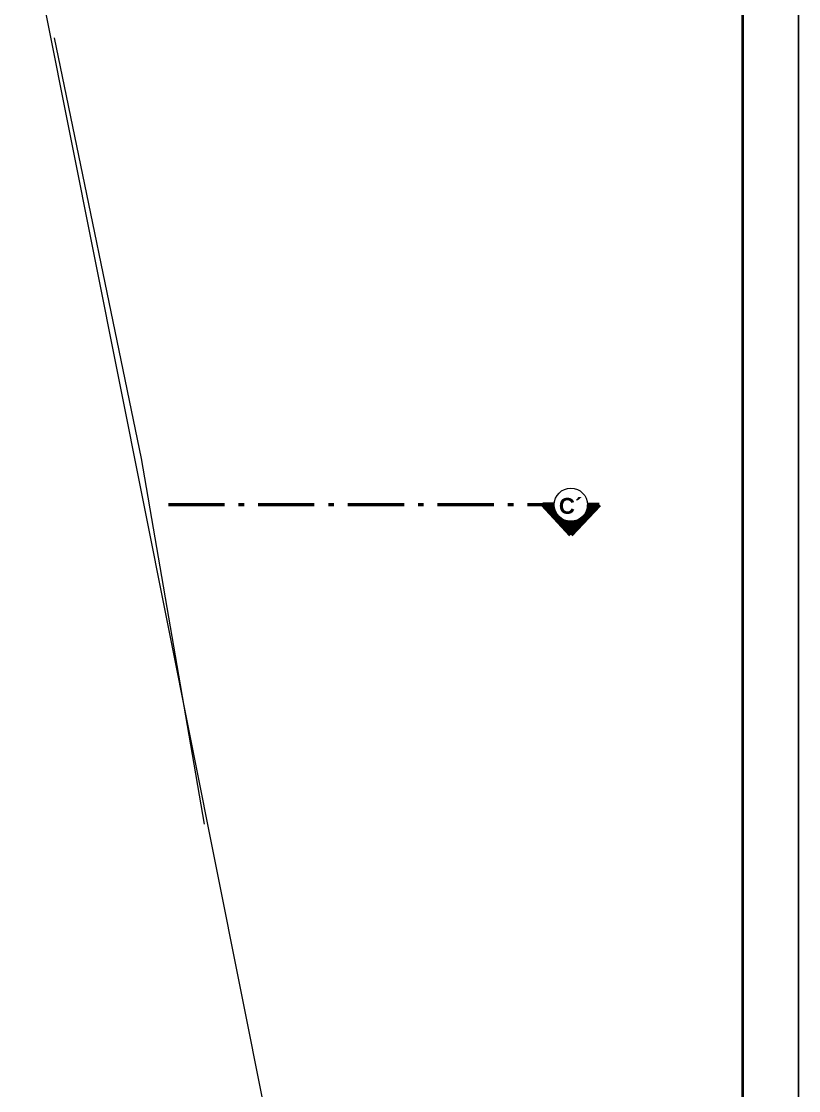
# Model space of a CAD drawing. Header units: metres. Extents: x 27 to 147, y -173 to 8.
# Drawn here: x 132.92 to 146.79, y -137.37 to -118.29 of the extents above; entities that cross this region are included whole.
import ezdxf
from ezdxf.enums import TextEntityAlignment as Align

# ---------------------------------------------------------------- set-up
doc = ezdxf.new("R2010")
doc.units = ezdxf.units.M
doc.linetypes.add('1CORTE', pattern=[1.5, 1, -0.25, 0, -0.25])
doc.linetypes.add('ACAD_ISO04W100', pattern=[30, 24, -3, 0, -3])
for name, color, linetype, lineweight in [('1', 7, 'Continuous', 5), ('AA. Proyeccion Corte', 10, '1CORTE', 50), ('CORTE_EJE', 31, 'ACAD_ISO04W100', 80), ('Drawing & Figure_Pen_No__1', 7, 'Continuous', 13), ('GRAFO 0 BLANCO', 7, 'Continuous', 0), ('TEXTOS-SUBTITULO', 7, 'Continuous', 30)]:
    doc.layers.add(name, color=color, linetype=linetype, lineweight=lineweight)
doc.styles.add('TURBO_BASS', font='swisseb.ttf')
pattern_1 = [(270.373563, (-8.389226, -70.54366), (-0.019999575, -0.000130397), [])]
pattern_2 = [(270.373563, (-8.389226, -70.54366), (-0.019999575, -0.000130397), [])]

msp = doc.modelspace()

# ---------------------------------------------------------------- hatches: boundary and pattern name
at = {"layer": '1', "lineweight": 5}
h = msp.add_hatch(dxfattribs=at)
h.set_pattern_fill('_USER,_O', scale=0.02, angle=630, pattern_type=0)
h.set_pattern_definition(pattern_1)
h.paths.add_polyline_path([(142.723, -127.205, -0.414214), (142.429, -126.907), (142.223, -126.906), (142.721, -127.451), (143.227, -126.912), (143.021, -126.911, -0.414214)])
h = msp.add_hatch(dxfattribs=at)
h.set_pattern_fill('_USER,_O', scale=0.02, angle=630, pattern_type=0)
h.set_pattern_definition(pattern_2)
h.paths.add_polyline_path([(142.723, -127.205, -0.414214), (142.429, -126.907), (142.223, -126.906), (142.721, -127.451), (143.227, -126.912), (143.021, -126.911, -0.414214)])
h = msp.add_hatch(dxfattribs=at)
h.set_pattern_fill('_USER,_O', scale=0.02, angle=630, pattern_type=0)
h.set_pattern_definition(pattern_1)
h.paths.add_polyline_path([(142.723, -127.205, -0.414214), (142.429, -126.907), (142.223, -126.906), (142.721, -127.451), (143.227, -126.912), (143.021, -126.911, -0.414214)])
h = msp.add_hatch(dxfattribs=at)
h.set_pattern_fill('_USER,_O', scale=0.02, angle=630, pattern_type=0)
h.set_pattern_definition(pattern_2)
h.paths.add_polyline_path([(142.723, -127.205, -0.414214), (142.429, -126.907), (142.223, -126.906), (142.721, -127.451), (143.227, -126.912), (143.021, -126.911, -0.414214)])

# ---------------------------------------------------------------- linework, layer by layer
at = {"color": 7}
msp.add_lwpolyline([(26.786, -83.395), (146.786, -83.395), (146.786, -173.395), (26.786, -173.395), (26.786, -83.395)], dxfattribs=at)
at = {"color": 7, "lineweight": 40}
for points in [[(27.786, -84.395), (145.786, -84.395), (145.786, -172.395), (27.786, -172.395)], [(27.786, -84.395), (145.786, -84.395), (145.786, -169.5), (27.786, -169.5)]]:
    msp.add_lwpolyline(points, close=True, dxfattribs=at)
at = {"layer": '1', "color": 7}
msp.add_circle((142.725, -126.911), 0.296, dxfattribs=at)
msp.add_circle((142.725, -126.911), 0.296, dxfattribs=at)
msp.add_circle((142.725, -126.911), 0.296, dxfattribs=at)
msp.add_circle((142.725, -126.911), 0.296, dxfattribs=at)
at = {"layer": 'AA. Proyeccion Corte', "color": 7}
for p, q in [((135.548, -126.906), (142.429, -126.906)), ((135.548, -126.906), (142.429, -126.906)), ((143.021, -126.906), (143.021, -126.906)), ((143.021, -126.906), (143.021, -126.906))]:
    msp.add_line(p, q, dxfattribs=at)
at = {"layer": 'CORTE_EJE', "color": 7, "linetype": 'ACAD_ISO04W100', "ltscale": 0.8}
msp.add_lwpolyline([(143.021, -126.911), (143.227, -126.912), (142.721, -127.451), (142.223, -126.906), (142.429, -126.907)], dxfattribs=at)
msp.add_lwpolyline([(143.021, -126.911), (143.227, -126.912), (142.721, -127.451), (142.223, -126.906), (142.429, -126.907)], dxfattribs=at)
msp.add_lwpolyline([(143.021, -126.911), (143.227, -126.912), (142.721, -127.451), (142.223, -126.906), (142.429, -126.907)], dxfattribs=at)
msp.add_lwpolyline([(143.021, -126.911), (143.227, -126.912), (142.721, -127.451), (142.223, -126.906), (142.429, -126.907)], dxfattribs=at)
at = {"layer": 'Drawing & Figure_Pen_No__1', "linetype": 'Continuous'}
for p, q in [((135.065, -126.086), (133.515, -118.58)), ((136.19, -132.613), (135.065, -126.086))]:
    msp.add_line(p, q, dxfattribs=at)
at = {"layer": 'GRAFO 0 BLANCO', "color": 7}
msp.add_lwpolyline([(70.185, -94.06), (83.803, -94.342), (99.193, -94.65), (103.253, -94.727), (116.561, -94.914), (128.571, -94.167), (139.003, -146.455)], dxfattribs=at)

# ---------------------------------------------------------------- texts
at = {"layer": 'TEXTOS-SUBTITULO', "style": 'TURBO_BASS'}
msp.add_text('C´', height=0.2831, rotation=360, dxfattribs=at).set_placement((142.719, -127.073), align=Align.CENTER)
msp.add_text('C´', height=0.2831, rotation=360, dxfattribs=at).set_placement((142.719, -127.073), align=Align.CENTER)

doc.saveas('drawing.dxf')
